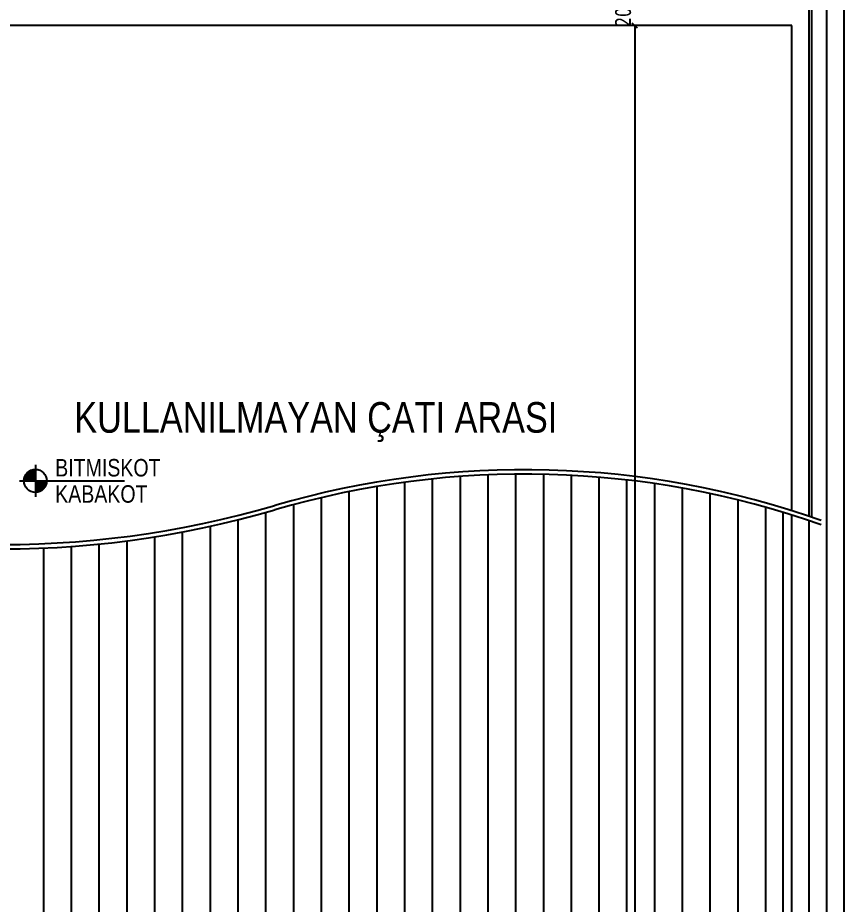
# Model space of a CAD drawing. Header units: millimetres. Extents: x 43168.9 to 43194.6, y -25545.1 to -25543.4.
# Drawn here: x 43179.0989 to 43179.2879, y -25544.2937 to -25544.0911 of the extents above; entities that cross this region are included whole.
import ezdxf

# ---------------------------------------------------------------- set-up
doc = ezdxf.new("R2010")
doc.units = ezdxf.units.MM
doc.header["$LTSCALE"] = 200
for name, color, linetype in [('duv_sgh', 4, 'Continuous'), ('gor-1_sgh', 232, 'Continuous'), ('gor-2_sgh', 161, 'Continuous'), ('gor-3_sgh', 191, 'Continuous'), ('gor-4_sgh', 17, 'Continuous'), ('olcuic_sgh', 183, 'Continuous'), ('siva_sgh', 145, 'Continuous'), ('yazi-mahal_sgh', 12, 'Continuous')]:
    doc.layers.add(name, color=color, linetype=linetype)
doc.styles.add('dim', font='VERDANA.TTF', dxfattribs={"width": 0.7})
doc.styles.add('text2', font='arial.ttf')

msp = doc.modelspace()

# ---------------------------------------------------------------- linework, layer by layer
at = {"color": 0, "linetype": 'ByBlock', "lineweight": -2}
msp.add_line((43179.24061401668, -25544.09351015457), (43179.23941401668, -25544.09231015457), dxfattribs=at)
msp.add_line((43179.24061401668, -25544.09351015457), (43179.23941401668, -25544.09231015457), dxfattribs=at)
at = {"color": 0}
for p, q in [((43179.10295745727, -25544.19333401208), (43179.10295745725, -25544.20058401208)), ((43179.09933245726, -25544.19695901208), (43179.12333245727, -25544.19695901208))]:
    msp.add_line(p, q, dxfattribs=at)
for p, q in [((43179.10033815615, -25544.19688423635), (43179.10288484109, -25544.1943375514)), ((43179.10035667807, -25544.19664120803), (43179.10264158156, -25544.19435630454)), ((43179.10041081493, -25544.19636256477), (43179.10237353182, -25544.19439984786)), ((43179.10048788683, -25544.19695901207), (43179.10295745727, -25544.19448944163)), ((43179.10050262867, -25544.19604624463), (43179.10205387854, -25544.19449499475)), ((43179.10152406611, -25544.19695901207), (43179.10053535992, -25544.19597030587)), ((43179.10174857252, -25544.19695901207), (43179.10060298095, -25544.1958134205)), ((43179.10197307892, -25544.19695901207), (43179.10067800484, -25544.19566393798)), ((43179.10070660006, -25544.19561776682), (43179.10161540861, -25544.19470895827)), ((43179.10071239324, -25544.19695901207), (43179.10295745727, -25544.19471394803)), ((43179.10219758532, -25544.19695901207), (43179.10076386978, -25544.19552529652)), ((43179.10242209173, -25544.19695901207), (43179.10085575865, -25544.19539267899)), ((43179.10093689964, -25544.19695901207), (43179.10295745727, -25544.19493845444)), ((43179.10264659813, -25544.19695901207), (43179.10095756544, -25544.19526997937)), ((43179.10287110454, -25544.19695901207), (43179.10105937222, -25544.19514727976)), ((43179.10116140604, -25544.19695901207), (43179.10295745727, -25544.19516296084)), ((43179.10295745727, -25544.1968208584), (43179.10117617467, -25544.1950395758)), ((43179.10295745727, -25544.19659635199), (43179.10129448544, -25544.19493338017)), ((43179.10138591244, -25544.19695901207), (43179.10295745727, -25544.19538746724)), ((43179.10295745727, -25544.19637184559), (43179.10142205076, -25544.19483643909)), ((43179.10295745727, -25544.19614733919), (43179.10155735265, -25544.19474723457)), ((43179.10161041885, -25544.19695901207), (43179.10295745727, -25544.19561197365)), ((43179.10295745727, -25544.19592283279), (43179.10169368062, -25544.19465905613)), ((43179.10183492525, -25544.19695901207), (43179.10295745727, -25544.19583648005)), ((43179.10295745727, -25544.19569832638), (43179.10184793012, -25544.19458879924)), ((43179.10295745727, -25544.19547381998), (43179.10200217963, -25544.19451854234)), ((43179.10295745727, -25544.19524931358), (43179.10216836722, -25544.19446022353)), ((43179.10295745727, -25544.19502480718), (43179.10234174202, -25544.19440909193)), ((43179.10295745727, -25544.19480030077), (43179.10253136513, -25544.19437420864)), ((43179.10295745727, -25544.19457579438), (43179.10272690773, -25544.19434524483)), ((43179.10295745727, -25544.19435128797), (43179.10294098572, -25544.19433481642)), ((43179.1004015341, -25544.19695901207), (43179.100337349, -25544.19689482697)), ((43179.1006260405, -25544.19695901207), (43179.10035324763, -25544.19668621919)), ((43179.10085054691, -25544.19695901207), (43179.1003802954, -25544.19648876056)), ((43179.10107505331, -25544.19695901207), (43179.1004240169, -25544.19630797566)), ((43179.10129955971, -25544.19695901207), (43179.1004677389, -25544.19612719125)), ((43179.10205943165, -25544.19695901207), (43179.10295745727, -25544.19606098645)), ((43179.10228393805, -25544.19695901207), (43179.10295745727, -25544.19628549286)), ((43179.10250844446, -25544.19695901207), (43179.10295745727, -25544.19650999926)), ((43179.10273295086, -25544.19695901207), (43179.10295745727, -25544.19673450567)), ((43179.10295745727, -25544.19718351847), (43179.10318196367, -25544.19695901207)), ((43179.10295745727, -25544.19740802487), (43179.10340647007, -25544.19695901207)), ((43179.10295745727, -25544.19763253128), (43179.10363097647, -25544.19695901207)), ((43179.10295745727, -25544.19785703768), (43179.10385548288, -25544.19695901207)), ((43179.10295745727, -25544.19808154408), (43179.10407998928, -25544.19695901207)), ((43179.10295745727, -25544.19830605049), (43179.10430449568, -25544.19695901207)), ((43179.10295745727, -25544.19853055689), (43179.10452900208, -25544.19695901207)), ((43179.10295745727, -25544.19875506329), (43179.10475350849, -25544.19695901207)), ((43179.10295745727, -25544.1989795697), (43179.10497801489, -25544.19695901207)), ((43179.10295745727, -25544.1992040761), (43179.10520252129, -25544.19695901207)), ((43179.10295745727, -25544.1994285825), (43179.10542702769, -25544.19695901207)), ((43179.10476918958, -25544.19885709711), (43179.10295745727, -25544.1970453648)), ((43179.10464648996, -25544.1989589039), (43179.10295745727, -25544.1972698712)), ((43179.10452379034, -25544.19906071068), (43179.10295745727, -25544.1974943776)), ((43179.10439117281, -25544.19915259956), (43179.10295745727, -25544.19771888401)), ((43179.10425253135, -25544.19923846449), (43179.10295745727, -25544.19794339041)), ((43179.10303223298, -25544.19957831319), (43179.10557891793, -25544.19703162824)), ((43179.10487689353, -25544.19874029466), (43179.10309561094, -25544.19695901207)), ((43179.10327526131, -25544.19955979126), (43179.1055601648, -25544.19727488777)), ((43179.10498308916, -25544.19862198389), (43179.10332011734, -25544.19695901207)), ((43179.10508003024, -25544.19849441857), (43179.10354462374, -25544.19695901207)), ((43179.10355390457, -25544.19950565441), (43179.10551662146, -25544.19754293751)), ((43179.10516923477, -25544.19835911669), (43179.10376913015, -25544.19695901207)), ((43179.10387022471, -25544.19941384067), (43179.10542147458, -25544.1978625908)), ((43179.1052574132, -25544.19822278872), (43179.10399363655, -25544.19695901207)), ((43179.10532767009, -25544.19806853921), (43179.10421814295, -25544.19695901207)), ((43179.10539792699, -25544.1979142897), (43179.10444264935, -25544.19695901207)), ((43179.1054562458, -25544.19774810211), (43179.10466715576, -25544.19695901207)), ((43179.1055073774, -25544.19757472731), (43179.10489166216, -25544.19695901207)), ((43179.1055422607, -25544.1973851042), (43179.10511616856, -25544.19695901207)), ((43179.10557122451, -25544.1971895616), (43179.10534067497, -25544.19695901207)), ((43179.10558165291, -25544.19697548361), (43179.10556518137, -25544.19695901207)), ((43179.10410304883, -25544.19931348839), (43179.10295745727, -25544.19816789681)), ((43179.10394616346, -25544.19938110941), (43179.10295745727, -25544.19839240322)), ((43179.10378927808, -25544.19944873044), (43179.10295745727, -25544.19861690962)), ((43179.10360849367, -25544.19949245243), (43179.10295745727, -25544.19884141602)), ((43179.10342770877, -25544.19953617394), (43179.10295745727, -25544.19906592242)), ((43179.10323025013, -25544.1995632217), (43179.10295745727, -25544.19929042883)), ((43179.10302164236, -25544.19957912033), (43179.10295745727, -25544.19951493523)), ((43179.10429870251, -25544.19920986927), (43179.10520751106, -25544.19830106072))]:
    msp.add_line(p, q)
msp.add_circle((43179.10295745727, -25544.19695901208), 0.002625, dxfattribs=at)
at = {"layer": 'duv_sgh'}
for p, q in [((43179.27987959125, -25544.20505935263), (43179.27987959125, -25544.08891015457)), ((43179.27587959125, -25544.09291015457), (43179.08487849217, -25544.09291015457)), ((43179.27587959125, -25544.20376005206), (43179.27587959125, -25544.09291015457))]:
    msp.add_line(p, q, dxfattribs=at)
at = {"layer": 'gor-1_sgh'}
for p, q in [((43179.27587959125, -25544.55091939969), (43179.27587959125, -25544.20476005206)), ((43179.27987959125, -25544.55091939969), (43179.27987959125, -25544.20604211466))]:
    msp.add_line(p, q, dxfattribs=at)
at = {"layer": 'gor-2_sgh'}
for p, q in [((43179.28387959124, -25544.46491939969), (43179.28387959124, -25543.86191939969)), ((43179.27387959124, -25544.53491939969), (43179.27387959124, -25544.20414436039))]:
    msp.add_line(p, q, dxfattribs=at)
for centre, radius, start, end in [((43179.21484867917, -25544.39845537132), 0.204036858365874, 70.61533062557466, 106.2690976280401), ((43179.21484867917, -25544.39945537132), 0.204036858365874, 70.61533062557466, 106.2690976280401), ((43179.09517553467, -25543.98838422865), 0.2231399242005349, 251.644852577029, 286.2690976280401), ((43179.09517553467, -25543.98938422865), 0.2231399242005349, 251.644852577029, 286.2690976280401)]:
    msp.add_arc(centre, radius, start, end, dxfattribs=at)
at = {"layer": 'gor-3_sgh'}
msp.add_line((43179.28787959124, -25544.46891939969), (43179.28787959124, -25543.85791939969), dxfattribs=at)
at = {"layer": 'gor-4_sgh'}
for p, q in [((43179.20010808438, -25544.53491939969), (43179.20010808438, -25544.19595167495)), ((43179.20645808438, -25544.53491939969), (43179.20645808438, -25544.1955911089)), ((43179.21280808438, -25544.53491939969), (43179.21280808438, -25544.19542871731)), ((43179.21915808438, -25544.53491939969), (43179.21915808438, -25544.1954640269)), ((43179.22550808438, -25544.53491939969), (43179.22550808438, -25544.19569714044)), ((43179.18740808438, -25544.53491939969), (43179.18740808438, -25544.19727215409)), ((43179.19375808438, -25544.53491939969), (43179.19375808438, -25544.19651147172)), ((43179.23185808439, -25544.53491939969), (43179.23185808439, -25544.19612873827)), ((43179.23820808438, -25544.53491939969), (43179.23820808438, -25544.1967600883)), ((43179.24455808439, -25544.53491939969), (43179.24455808439, -25544.19759306475)), ((43179.17470808439, -25544.53491939969), (43179.17470808439, -25544.19940594687)), ((43179.18105808438, -25544.53491939969), (43179.18105808438, -25544.19823600029)), ((43179.25090808438, -25544.53491939969), (43179.25090808438, -25544.19863017652)), ((43179.25725808438, -25544.53491939969), (43179.25725808438, -25544.19987460591)), ((43179.16835808438, -25544.53491939969), (43179.16835808438, -25544.2007856349)), ((43179.26360808438, -25544.53491939969), (43179.26360808438, -25544.2013302594)), ((43179.16200808439, -25544.53491939969), (43179.16200808439, -25544.20237946941)), ((43179.26995808438, -25544.53491939969), (43179.26995808438, -25544.20300183221)), ((43179.14930808438, -25544.53491939969), (43179.14930808438, -25544.20585845999)), ((43179.15565808438, -25544.53491939969), (43179.15565808438, -25544.2041708366)), ((43179.14295808438, -25544.53491939969), (43179.14295808438, -25544.20734811033)), ((43179.13025808438, -25544.53491939969), (43179.13025808438, -25544.20974901821)), ((43179.13660808438, -25544.53491939969), (43179.13660808438, -25544.20864382273)), ((43179.11120808438, -25544.53491939969), (43179.11120808438, -25544.21194744017)), ((43179.11755808438, -25544.53491939969), (43179.11755808438, -25544.21139874899)), ((43179.12390808438, -25544.53491939969), (43179.12390808438, -25544.2106665514)), ((43179.10485808439, -25544.53491939969), (43179.10485808439, -25544.21231397993))]:
    msp.add_line(p, q, dxfattribs=at)
at = {"layer": 'olcuic_sgh'}
for p, q in [((43179.24001401668, -25544.09266015457), (43179.24001401668, -25544.54716939969)), ((43179.25201401668, -25544.09291015457), (43179.23901401668, -25544.09291015457)), ((43179.24401401668, -25544.09291015457), (43179.23901401668, -25544.09291015457)), ((43179.24001401668, -25544.09291015457), (43179.24001401668, -25544.09411015457))]:
    msp.add_line(p, q, dxfattribs=at)
at = {"layer": 'siva_sgh'}
msp.add_line((43179.28037849216, -25544.08841015457), (43179.28037849216, -25544.20522782882), dxfattribs=at)

# ---------------------------------------------------------------- texts
at = {"color": 0, "style": 'text2', "width": 0.8}
for tag, p, s in [('BITMISKOT', (43179.10748245726, -25544.19595901208), '+0,10'), ('KABAKOT', (43179.10748245726, -25544.20195901208), '±0,00')]:
    msp.add_attdef(tag, p, s, height=0.004, dxfattribs=at)
at = {"layer": 'olcuic_sgh', "color": 2, "style": 'dim', "width": 0.7}
msp.add_text('20', height=0.0036, rotation=90, dxfattribs=at).set_placement((43179.23910159223, -25544.09313567506))
at = {"layer": 'yazi-mahal_sgh', "style": 'text2', "width": 0.8}
msp.add_text('KULLANILMAYAN ÇATI ARASI', height=0.007, dxfattribs=at).set_placement((43179.11185842041, -25544.18595356984))

doc.saveas('drawing.dxf')
